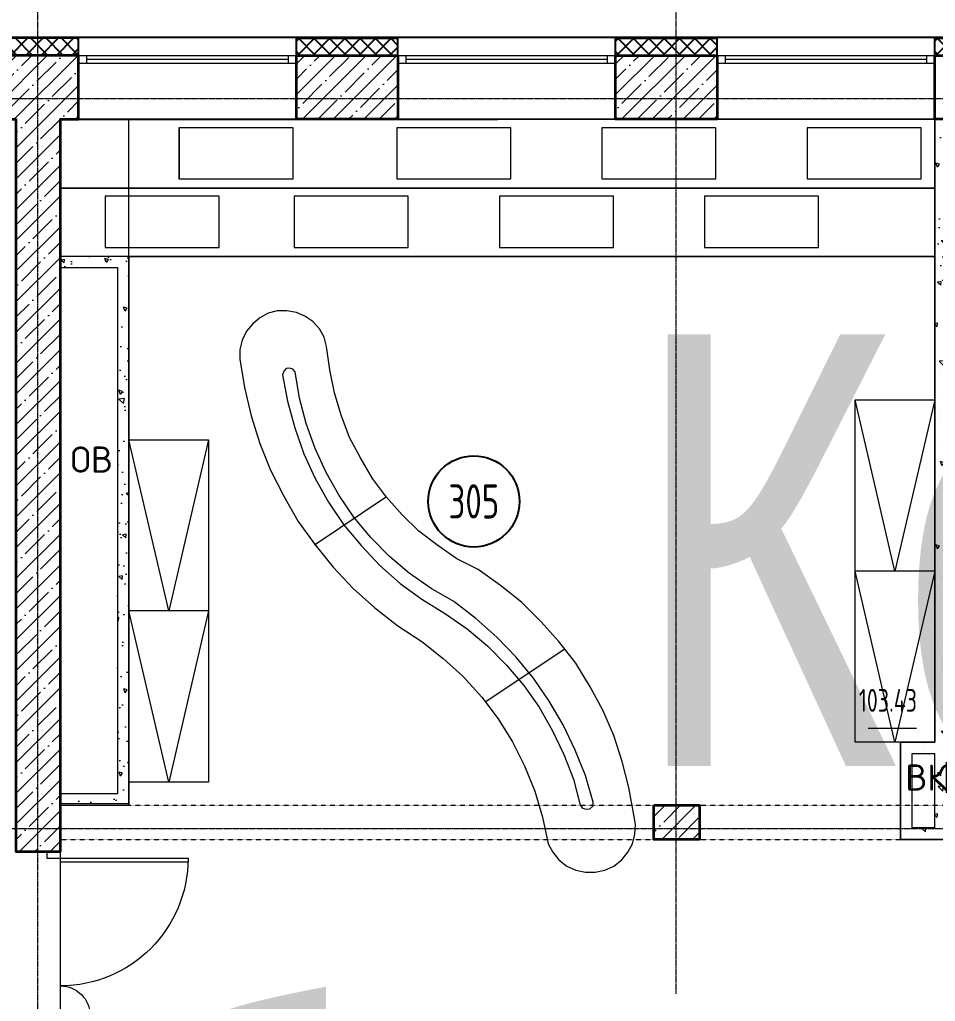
# Model space of a CAD drawing. Header units: millimetres. Extents: x 0 to 168960, y -92093 to 443706.
# Drawn here: x 11434 to 19466, y 311988 to 320596 of the extents above; entities that cross this region are included whole.
import ezdxf
from ezdxf.enums import TextEntityAlignment as Align

# ---------------------------------------------------------------- set-up
doc = ezdxf.new("R2018")
doc.units = ezdxf.units.MM
doc.linetypes.add('короткая штриховая', pattern=[282.222222, 141.111111, -141.111111])
doc.linetypes.add('осевая', pattern=[50.8, 31.75, -6.35, 6.35, -6.35])
for name, color, linetype, lineweight in [('_0', 7, 'Continuous', 15), ('АР_Двери', 250, 'Continuous', 9), ('АР_Названия помещений', 124, 'Continuous', 5), ('АР_Номер помещения', 1, 'Continuous', 25), ('АР_Окна БЛОК', 250, 'Continuous', 13), ('АР_Помещения_площадь', 19, 'Continuous', 9), ('Балки.1', 7, 'Continuous', 9), ('Основная ГКЛ', 250, 'Continuous', 9)]:
    doc.layers.add(name, color=color, linetype=linetype, lineweight=lineweight)
doc.layers.add('АР_Сущ.Несущая стена', color=7, linetype='Continuous')
doc.layers.add('ТХ_мебель передв', color=251, linetype='Continuous')
doc.styles.add('ISOCPEUR', font='isocpeur.ttf', dxfattribs={"height": 175})
doc.styles.add('PDF ISOCPEUR', font='isocpeur.ttf')
doc.styles.get("Standard").update_dxf_attribs({"font": 'arial.ttf'})

# ---------------------------------------------------------------- blocks, each defined once
blk = doc.blocks.new('ОКНО 1910')
at = {"layer": 'АР_Окна БЛОК', "color": 8, "ltscale": 0.1}
for points in [[(178763.3, -124524.8), (180673.3, -124524.8), (180673.3, -125084.8), (178763.3, -125084.8)], [(178763.3, -125014.8), (180673.3, -125014.8), (180673.3, -125084.8), (178763.3, -125084.8)], [(178763.3, -125014.8), (178833.3, -125014.8), (178833.3, -125084.8), (178763.3, -125084.8)], [(180603.3, -125014.8), (180673.3, -125014.8), (180673.3, -125084.8), (180603.3, -125084.8)]]:
    blk.add_lwpolyline(points, close=True, dxfattribs=at)
blk.add_lwpolyline([(178833.3, -125049.8), (180603.3, -125049.8)], dxfattribs=at)
blk = doc.blocks.new('3 ЭТАЖ')
at = {"layer": 'АР_Сущ.Несущая стена', "ltscale": 0.1}
h = blk.add_hatch(dxfattribs=at)
h.set_pattern_fill('ANSI37', color=8, scale=30, angle=270)
h.set_pattern_definition([(315, (0, 65653.99), (67.35192, 67.35192), []), (45, (0, 65653.99), (-67.35192, 67.35192), [])])
h.paths.add_polyline_path([(120263.3, -43056.9), (120263.3, -42906.5), (113003.3, -42906.9), (113003.3, -44255.3), (113153.3, -44255.3), (113153.3, -43056.9)])
h = blk.add_hatch(dxfattribs=at)
h.set_pattern_fill('ANSI37', color=8, scale=30, angle=180)
h.set_pattern_definition([(225, (300936.69, -168141.7), (67.35192, -67.35192), []), (315, (300936.69, -168141.7), (67.35192, 67.35192), [])])
h.paths.add_polyline_path([(122173.3, -43056.9), (123063.3, -43056.9), (123063.3, -42906.9), (122173.3, -42906.9)])
h = blk.add_hatch(dxfattribs=at)
h.set_pattern_fill('ANSI37', color=8, scale=30, angle=180)
h.set_pattern_definition([(225, (303736.69, -168141.7), (67.35192, -67.35192), []), (315, (303736.69, -168141.7), (67.35192, 67.35192), [])])
h.paths.add_polyline_path([(124973.3, -43056.9), (125863.3, -43056.9), (125863.3, -42906.9), (124973.3, -42906.9)])
h = blk.add_hatch(dxfattribs=at)
h.set_pattern_fill('ANSI37', color=8, scale=30, angle=180)
h.set_pattern_definition([(225, (306536.69, -168141.7), (67.35192, -67.35192), []), (315, (306536.69, -168141.7), (67.35192, 67.35192), [])])
h.paths.add_polyline_path([(127773.3, -43056.9), (128663.3, -43056.9), (128663.3, -42906.9), (127773.3, -42906.9)])
at = {"layer": 'АР_Сущ.Несущая стена', "lineweight": 13, "ltscale": 10000}
h = blk.add_hatch(dxfattribs=at)
h.set_pattern_fill('ANSI35', color=8, scale=30)
h.set_pattern_definition([(45, (0, 65599.53), (-134.70384, 134.70384), []), (45, (134.7, 65599.53), (-134.70384, 134.70384), [238.125, -47.625, 0, -47.625])])
h.paths.add_polyline_path([(113508.3, -43056.9), (113153.3, -43056.9), (113153.3, -43430.3), (113508.3, -43430.3)])
h.paths.add_polyline_path([(113508.3, -43430.3), (113153.3, -43430.3), (113153.3, -44255.3), (113223.3, -44255.3), (113508.3, -44255.3)])
h.paths.add_polyline_path([(120263.3, -43430.3), (113508.3, -43430.3), (113508.3, -44255.3), (113713.3, -44255.3), (113713.3, -43616.9), (119713.3, -43616.9), (119713.3, -50035.3), (120103.3, -50035.3), (120103.3, -43616.9), (120263.3, -43616.9)])
h.paths.add_polyline_path([(120263.3, -43056.9), (113508.3, -43056.9), (113508.3, -43430.3), (120263.3, -43430.3)])
h = blk.add_hatch(dxfattribs=at)
h.set_pattern_fill('ANSI35', color=8, scale=30)
h.set_pattern_definition([(45, (-55691, 81467.89), (-134.70384, 134.70384), []), (45, (-55556.3, 81467.89), (-134.70384, 134.70384), [238.125, -47.625, 0, -47.625])])
h.paths.add_polyline_path([(123063.3, -43261.9), (122182.3, -43261.9), (122182.3, -43616.9), (123063.3, -43616.9), (123063.3, -43546.9)])
h.paths.add_polyline_path([(123063.3, -43056.9), (122182.3, -43056.9), (122182.3, -43261.9), (123063.3, -43261.9)])
h = blk.add_hatch(dxfattribs=at)
h.set_pattern_fill('ANSI35', color=8, scale=30)
h.set_pattern_definition([(45, (-52891, 81467.89), (-134.70384, 134.70384), []), (45, (-52756.3, 81467.89), (-134.70384, 134.70384), [238.125, -47.625, 0, -47.625])])
h.paths.add_polyline_path([(125863.3, -43261.9), (124982.3, -43261.9), (124982.3, -43616.9), (125863.3, -43616.9), (125863.3, -43546.9)])
h.paths.add_polyline_path([(125863.3, -43056.9), (124982.3, -43056.9), (124982.3, -43261.9), (125863.3, -43261.9)])
h = blk.add_hatch(dxfattribs=at)
h.set_pattern_fill('ANSI35', color=8, scale=30)
h.set_pattern_definition([(45, (-37000.33, 68601.65), (-134.70384, 134.70384), []), (45, (-36865.62, 68601.65), (-134.70384, 134.70384), [238.125, -47.625, 0, -47.625])])
h.paths.add_polyline_path([(125708.3, -49728.1), (125508, -49728.1), (125508, -49930.1), (125708.3, -49930.1)])
h.paths.add_polyline_path([(125508, -49728.1), (125308.3, -49728.1), (125308.3, -49930.1), (125508, -49930.1)])
h.paths.add_polyline_path([(125508, -49630.1), (125308.3, -49630.1), (125308.3, -49728.1), (125508, -49728.1)])
h.paths.add_polyline_path([(125708.3, -49630.1), (125508, -49630.1), (125508, -49728.1), (125708.3, -49728.1)])
at = {"layer": 'АР_Сущ.Несущая стена', "color": 8, "ltscale": 0.1}
for points in [[(174755.5, -42896.6), (182078.4, -42896.6), (182078.4, -59645.3), (112993.3, -59645.3), (112993.3, -42896.9), (133154.3, -42896.9)], [(120263.3, -42906.9), (113003.3, -42906.9), (113003.3, -44255.3)], [(120263.3, -43056.9), (120263.3, -42896.9)], [(122173.3, -43056.9), (122173.3, -42896.9)], [(122173.3, -42906.9), (123063.3, -42906.9)], [(123063.3, -43056.9), (123063.3, -42896.9)], [(124973.3, -43056.9), (124973.3, -42896.9)], [(124973.3, -42906.9), (125863.3, -42906.9)], [(125863.3, -43056.9), (125863.3, -42896.9)], [(127773.3, -43056.9), (127773.3, -42896.9)], [(127773.3, -42906.9), (128663.3, -42906.9)]]:
    blk.add_lwpolyline(points, dxfattribs=at)
at = {"layer": 'АР_Сущ.Несущая стена', "color": 8, "linetype": 'Continuous', "lineweight": 35, "flags": 128}
for points in [[(113153.3, -43056.9), (113153.3, -44255.3), (113713.3, -44255.3), (113713.3, -43616.9), (119713.3, -43616.9), (119713.3, -50035.3), (120103.3, -50035.3), (120103.3, -43616.9), (120263.3, -43616.9), (120263.3, -43056.9)], [(122173.3, -43056.9), (123063.3, -43056.9), (123063.3, -43616.9), (122173.3, -43616.9)], [(124973.3, -43056.9), (125863.3, -43056.9), (125863.3, -43616.9), (124973.3, -43616.9)], [(127773.3, -43056.9), (128663.3, -43056.9), (128663.3, -43616.9), (127773.3, -43616.9)], [(125308.3, -49630.1), (125708.3, -49630.1), (125708.3, -49930.1), (125308.3, -49930.1)]]:
    blk.add_lwpolyline(points, close=True, dxfattribs=at)
at = {"layer": 'Балки.1', "color": 8, "linetype": 'короткая штриховая', "ltscale": 0.01}
for p, q in [((120103.3, -49630.1), (130845.8, -49630.1)), ((120103.3, -49930.1), (130845.8, -49930.1))]:
    blk.add_line(p, q, dxfattribs=at)
at = {"layer": 'АР_Сущ.Несущая стена', "color": 8, "rotation": 180}
for p in [(300936.7, -168141.7), (303736.7, -168141.7), (306536.7, -168141.7)]:
    blk.add_blockref('ОКНО 1910', p, dxfattribs=at)
blk = doc.blocks.new('*U292')
at = {"layer": 'АР_Двери', "color": 8}
for points in [[(1430.7, 1120), (1395.7, 1120), (1395.7, 0), (1430.7, 0)], [(50, 260.7), (85, 260.7), (85, 0), (50, 0)], [(50, 0), (0, 0), (0, -120), (50, -120)], [(1430.7, 0), (1480.7, 0), (1480.7, -120), (1430.7, -120)]]:
    blk.add_lwpolyline(points, close=True, dxfattribs=at)
for centre, radius, start, end in [((1430.7, 0), 1120, 90, 180), ((50, 0), 260.7, 0, 90)]:
    blk.add_arc(centre, radius, start, end, dxfattribs=at)
at = {"layer": 'Основная ГКЛ', "color": 8, "ltscale": 5}
for p, q in [((-10, 0), (-10, -120)), ((1490.7, 0), (1490.7, -120))]:
    blk.add_line(p, q, dxfattribs=at)
blk = doc.blocks.new('*U373')
at = {"color": 8, "style": 'ISOCPEUR', "width": 0.7, "flags": 1}
blk.add_attdef('КАТЕГОРИЯ', (-499.2, -2092.2), '', height=250, dxfattribs=at)
at = {"layer": 'АР_Номер помещения', "color": 8, "style": 'ISOCPEUR', "width": 0.7}
blk.add_attdef('НОМЕР_ПОМЕЩЕНИЯ', text='', height=300, dxfattribs=at).set_placement((-18959.6, 9140), align=Align.MIDDLE_CENTER)
at = {"layer": 'АР_Помещения_площадь', "color": 8, "style": 'ISOCPEUR', "width": 0.7}
blk.add_attdef('ПЛОЩАДЬ_ПОМЕЩЕНИЯ', text='', height=200, dxfattribs=at).set_placement((-16359.1, 2347.9), align=Align.MIDDLE_RIGHT)
at = {"layer": 'АР_Помещения_площадь', "color": 8, "lineweight": 30, "width": 0.7, "flags": 104}
blk.add_attdef('ИМЯ_ПОМЕЩЕНИЯ', text='', height=100, dxfattribs=at).set_placement((157.6, 1217.1), align=Align.MIDDLE_CENTER)
blk = doc.blocks.new('*U371')
at = {"layer": 'АР_Номер помещения', "color": 8}
blk.add_circle((-18510.5, 7567.3), 400, dxfattribs=at)
at = {"layer": 'АР_Помещения_площадь', "color": 8}
blk.add_line((-14628.6, 5576.1), (-15051, 5576.1), dxfattribs=at)
at = {"color": 8, "style": 'ISOCPEUR', "width": 0.7, "flags": 1}
blk.add_attdef('КАТЕГОРИЯ', (-499.2, -2092.2), '', height=250, dxfattribs=at)
at = {"layer": 'АР_Номер помещения', "color": 8, "style": 'ISOCPEUR', "width": 0.7}
blk.add_attdef('НОМЕР_ПОМЕЩЕНИЯ', text='', height=300, dxfattribs=at).set_placement((-18510.5, 7567.3), align=Align.MIDDLE_CENTER)
at = {"layer": 'АР_Помещения_площадь', "color": 8, "style": 'ISOCPEUR', "width": 0.7}
blk.add_attdef('ПЛОЩАДЬ_ПОМЕЩЕНИЯ', text='', height=200, dxfattribs=at).set_placement((-14623.7, 5822.6), align=Align.MIDDLE_RIGHT)
at = {"layer": 'АР_Помещения_площадь', "color": 8, "lineweight": 30, "width": 0.7, "flags": 104}
blk.add_attdef('ИМЯ_ПОМЕЩЕНИЯ', text='', height=100, dxfattribs=at).set_placement((157.6, 1217.1), align=Align.MIDDLE_CENTER)
blk = doc.blocks.new('У103')
at = {"layer": 'ТХ_мебель передв', "color": 8, "lineweight": 0, "ltscale": 100, "transparency": 33554687}
for points in [[(358270.3, -106820.3), (358312.7, -107069), (358370.9, -107317.7), (358445, -107561.1), (358540.2, -107793.9), (358656.6, -108021.5), (358783.6, -108243.7), (358931.8, -108450.1), (359090.5, -108645.9), (359265.2, -108831.1), (359455.7, -109000.4), (359656.7, -109159.2), (359868.4, -109296.8), (360053.6, -109444.9), (360228.2, -109603.7), (360392.3, -109783.6), (360535.2, -109974.1), (360662.2, -110175.2), (360768, -110386.9), (360858, -110609.1), (360926.7, -110836.7), (360974.4, -111069.5), (361016.7, -111143.6), (361069.6, -111212.4), (361138.4, -111265.3), (361217.8, -111302.3), (361302.5, -111318.2), (361387.1, -111318.2), (361471.8, -111302.3), (361551.2, -111265.3), (361620, -111212.4), (361672.9, -111143.6), (361715.2, -111069.5), (361736.4, -110984.8), (361741.7, -110900.2), (361725.8, -110815.5), (361683.5, -110577.4), (361625.2, -110349.8), (361551.2, -110122.3), (361455.9, -109900), (361344.8, -109693.6), (361217.8, -109487.3), (361069.6, -109296.8), (360910.9, -109122.2), (360741.5, -108952.8), (360556.3, -108804.7), (360360.5, -108667.1), (360175.3, -108571.8), (360006, -108455.4), (359842, -108328.4), (359693.8, -108185.5), (359556.2, -108032.1), (359434.5, -107868), (359328.7, -107688.1), (359233.4, -107508.2), (359159.3, -107312.4), (359101.1, -107116.6), (359058.8, -106915.5), (359032.3, -106709.2), (359011.2, -106629.8), (358968.8, -106555.7), (358910.6, -106492.2), (358841.8, -106444.6), (358767.7, -106412.8), (358683.1, -106396.9), (358598.4, -106396.9), (358519, -106418.1), (358445, -106460.4), (358381.5, -106513.4), (358328.5, -106576.9), (358291.5, -106656.2), (358270.3, -106735.6)], [(358646, -106957.9), (358688.4, -107190.7), (358751.9, -107423.5), (358831.2, -107651.1), (358931.8, -107868), (359048.2, -108074.4), (359180.5, -108270.2), (359334, -108455.4), (359498, -108630), (359677.9, -108788.8), (359868.4, -108926.4), (360074.8, -109053.4), (360265.3, -109185.7), (360445.2, -109339.1), (360609.2, -109503.1), (360762.7, -109683.1), (360895, -109873.6), (361011.4, -110074.7), (361112, -110286.3), (361196.6, -110503.3), (361254.8, -110730.8), (361276, -110757.3), (361307.7, -110767.9), (361339.5, -110762.6), (361366, -110741.4), (361371.2, -110704.4), (361302.5, -110471.5), (361212.5, -110249.3), (361106.7, -110027), (360985, -109820.6), (360847.4, -109619.6), (360693.9, -109434.4), (360524.6, -109259.7), (360339.4, -109095.7), (360148.9, -108947.5), (359947.8, -108831.1), (359757.3, -108698.8), (359582.7, -108550.7), (359418.6, -108386.6), (359270.5, -108206.7), (359143.5, -108016.2), (359027, -107815.1), (358931.8, -107603.4), (358852.4, -107386.5), (358794.2, -107164.2), (358757.2, -106931.4), (358736, -106910.2), (358709.5, -106899.7), (358677.8, -106904.9), (358656.6, -106926.1)]]:
    blk.add_lwpolyline(points, close=True, dxfattribs=at)
for points in [[(358926.5, -108450.1), (359556.2, -108026.8)], [(360424, -109825.9), (361122.5, -109360.3)]]:
    blk.add_lwpolyline(points, dxfattribs=at)

msp = doc.modelspace()

# ---------------------------------------------------------------- hatches: boundary and pattern name
at = {"layer": '_0', "ltscale": 100}
h = msp.add_hatch(dxfattribs=at)
h.set_pattern_fill('AR-CONC', color=256, scale=2, angle=90)
h.set_pattern_definition([(140, (-126539.55, 136709.7), (31.87817, 364.36934), [38.1, -419.1]), (85, (-126539.55, 136709.7), (-382.1137, -70.48684), [30.48, -335.28117]), (190.45144, (-126536.9, 136740.06), (-350.2355, 293.8825), [32.38, -356.1805]), (136.1842, (-126641.15, 136709.7), (84.08466, 542.1581), [57.15, -628.65]), (186.63556, (-126634.14, 136754.87), (-494.8522, 474.8083), [48.57, -534.2712]), (81.18415, (-126641.15, 136709.7), (-494.8522, 474.8083), [45.7199, -502.9195]), (111, (-126615.75, 136760.5), (204.5304, 303.2288), [38.1, -419.1]), (56, (-126615.75, 136760.5), (-368.37593, 123.60406), [30.48, -335.28]), (161.45145, (-126598.7, 136785.76), (-163.84554, 426.83284), [32.38, -356.1799]), (127.5, (-126539.55, 136709.69), (-169.11008, 6.17721), [0, -331.216, 0, -340.36, 0, -336.55]), (97.5, (-126539.55, 136709.7), (-200.36115, 133.63933), [0, -194.056, 0, -323.596, 0, -128.27]), (57.5, (-126539.55, 136596.41), (11.45749, 271.18119), [0, -127, 0, -396.24, 0, -525.78]), (47.5, (-126539.55, 136545.6), (-50.85298, 296.25836), [0, -165.1, 0, -263.144, 0, -373.38])])
h.paths.add_polyline_path([(22341.69, 318306.396), (22341.043, 318264.049), (22325.162, 318264.291), (22325.809, 318306.639)], flags=16)
h.paths.add_polyline_path([(23272.903, 316065.56), (23273.214, 316065.589), (23273.158, 315865.56), (21531.669, 315865.56), (21531.669, 316065.56)], flags=16)
h.paths.add_polyline_path([(22507.675, 316016.795), (23007.675, 316016.795), (23007.675, 315866.795), (22507.675, 315866.795)], flags=0)
h.paths.add_polyline_path([(21046.474, 313411.512), (21046.474, 313311.512), (21533.693, 313311.512), (21533.693, 313411.512), (21501.669, 313411.512), (21501.669, 315765.56), (23273.13, 315765.56), (23272.69, 314201.512), (22533.693, 314201.512), (22533.693, 313701.512), (22633.693, 313701.512), (22633.693, 314111.512), (23272.665, 314111.512), (23272.55, 313701.512), (23372.55, 313701.512), (23373.214, 316065.56), (23985.08, 316065.56), (23985.011, 316165.56), (22775.045, 316165.56), (22775.045, 319721.941), (22675.045, 319721.908), (22675.045, 317688.958), (22679.857, 317688.958), (22679.857, 317188.958), (22675.045, 317188.958), (22675.045, 316165.56), (22423.991, 316165.56), (22423.991, 317188.958), (22420.614, 317188.958), (22420.614, 317688.958), (22423.991, 317688.958), (22423.991, 319721.793), (22323.991, 319721.793), (22323.991, 316165.56), (21431.669, 316165.56), (21401.669, 315615.392), (21401.669, 313411.512)])
h.paths.add_polyline_path([(19946.474, 313408.559), (19946.474, 313509.419), (19161.278, 313509.419), (19161.278, 313408.559)])
h = msp.add_hatch(dxfattribs=at)
h.set_pattern_fill('AR-CONC', color=256, scale=2, angle=90)
h.set_pattern_definition([(140, (9470.45, 508564.77), (31.87817, 364.36934), [38.1, -419.1]), (85, (9470.45, 508564.77), (-382.1137, -70.48684), [30.48, -335.2812]), (190.45144, (9473.1, 508595.13), (-350.2355, 293.8825), [32.38, -356.1805]), (136.1842, (9368.85, 508564.77), (84.0847, 542.1581), [57.15, -628.65]), (186.63556, (9375.86, 508609.95), (-494.8522, 474.8083), [48.57, -534.2712]), (81.18415, (9368.85, 508564.77), (-494.8522, 474.8083), [45.72, -502.9195]), (111, (9394.25, 508615.57), (204.5304, 303.2288), [38.1, -419.1]), (56, (9394.25, 508615.57), (-368.3759, 123.60406), [30.48, -335.28]), (161.45145, (9411.3, 508640.84), (-163.84554, 426.83284), [32.38, -356.1799]), (127.5, (9470.45, 508564.77), (-169.11008, 6.17721), [0, -331.216, 0, -340.36, 0, -336.55]), (97.5, (9470.45, 508564.77), (-200.36115, 133.63933), [0, -194.056, 0, -323.596, 0, -128.27]), (57.5, (9470.45, 508451.49), (11.45749, 271.18119), [0, -127, 0, -396.24, 0, -525.78]), (47.5, (9470.45, 508400.69), (-50.85298, 296.25836), [0, -165.1, 0, -263.144, 0, -373.38])])
h.paths.add_polyline_path([(19461.278, 316465.56), (19561.278, 316465.56), (19561.278, 319601.793), (19461.278, 319601.793)])
h.paths.add_polyline_path([(19561.278, 316465.56), (19461.278, 316465.56), (19461.278, 313408.559), (19561.278, 313408.559)])
h = msp.add_hatch(dxfattribs=at)
h.set_pattern_fill('AR-CONC', color=256, scale=2, angle=90)
h.set_pattern_definition([(140, (-108312.07, 363338.7), (31.8782, 364.36934), [38.1, -419.1]), (85, (-108312.07, 363338.7), (-382.1137, -70.4868), [30.48, -335.2812]), (190.45144, (-108309.4, 363369.07), (-350.2355, 293.8825), [32.38, -356.1805]), (136.1842, (-108413.67, 363338.7), (84.0847, 542.1581), [57.15, -628.65]), (186.63556, (-108406.66, 363383.9), (-494.8522, 474.8083), [48.57, -534.2712]), (81.18415, (-108413.67, 363338.7), (-494.8522, 474.8083), [45.72, -502.9195]), (111, (-108388.27, 363389.5), (204.5304, 303.2288), [38.1, -419.1]), (56, (-108388.27, 363389.5), (-368.3759, 123.6041), [30.48, -335.28]), (161.45145, (-108371.22, 363414.77), (-163.8455, 426.8328), [32.38, -356.1799]), (127.5, (-108312.07, 363338.7), (-169.11008, 6.1772), [0, -331.216, 0, -340.36, 0, -336.55]), (97.5, (-108312.07, 363338.7), (-200.36115, 133.63933), [0, -194.056, 0, -323.596, 0, -128.27]), (57.5, (-108312.07, 363225.42), (11.45749, 271.18119), [0, -127, 0, -396.24, 0, -525.78]), (47.5, (-108312.07, 363174.62), (-50.853, 296.25836), [0, -165.1, 0, -263.144, 0, -373.38])])
h.paths.add_polyline_path([(12391.278, 318521.793), (11791.278, 318521.793), (11791.278, 318421.793), (12291.278, 318421.793), (12291.278, 313821.793), (11791.278, 313821.793), (11791.278, 313721.793), (12391.278, 313721.793)])
h = msp.add_hatch(dxfattribs=at)
h.set_pattern_fill('AR-CONC', color=256, scale=2, angle=90)
h.set_pattern_definition([(140, (9472.93, 428938.23), (31.8782, 364.3693), [38.1, -419.1]), (85, (9472.93, 428938.23), (-382.1137, -70.4868), [30.48, -335.2812]), (190.45144, (9475.6, 428968.6), (-350.2355, 293.8825), [32.38, -356.1805]), (136.1842, (9371.33, 428938.23), (84.0847, 542.158), [57.15, -628.65]), (186.63556, (9378.33, 428983.4), (-494.8522, 474.8083), [48.57, -534.2712]), (81.18415, (9371.3, 428938.23), (-494.8522, 474.8083), [45.72, -502.9195]), (111, (9396.73, 428989.03), (204.5304, 303.2288), [38.1, -419.1]), (56, (9396.73, 428989.03), (-368.3759, 123.604), [30.48, -335.28]), (161.45145, (9413.77, 429014.3), (-163.8455, 426.8328), [32.38, -356.1799]), (127.5, (9472.93, 428938.23), (-169.11008, 6.1772), [0, -331.216, 0, -340.36, 0, -336.55]), (97.5, (9472.93, 428938.23), (-200.36115, 133.63933), [0, -194.056, 0, -323.596, 0, -128.27]), (57.5, (9472.93, 428824.95), (11.45749, 271.18119), [0, -127, 0, -396.24, 0, -525.78]), (47.5, (9472.93, 428774.15), (-50.853, 296.25836), [0, -165.1, 0, -263.144, 0, -373.38])])
h.paths.add_polyline_path([(19461.278, 314261.512), (19161.278, 314261.512), (19161.278, 313599.29), (19261.278, 313599.29), (19261.278, 314161.512), (19461.278, 314161.512)])
h.paths.add_polyline_path([(19461.278, 313509.422), (19261.278, 313509.422), (19261.278, 313599.29), (19161.278, 313599.29), (19161.278, 313408.559), (19461.278, 313408.559)])

# ---------------------------------------------------------------- linework, layer by layer
at = {"layer": '_0', "linetype": 'осевая', "ltscale": 0.3}
for p, q in [((11593.707, 309103.426), (11593.707, 326353.426)), ((17193.707, 312053.426), (17193.707, 326353.426)), ((1843.707, 319903.426), (74501.816, 319903.426)), ((1843.707, 313503.426), (74501.816, 313503.426))]:
    msp.add_line(p, q, dxfattribs=at)
at = {"layer": '_0', "lineweight": 0, "ltscale": 100, "transparency": 33554687}
for p, q in [((19111.278, 315761.512), (18761.278, 317261.512)), ((19461.278, 317261.512), (19111.278, 315761.512)), ((12741.278, 315411.103), (12391.278, 316911.103)), ((13091.278, 316911.103), (12741.278, 315411.103)), ((19111.278, 314261.512), (18761.278, 315761.512)), ((19461.278, 315761.512), (19111.278, 314261.512)), ((12741.278, 313911.103), (12391.278, 315411.103)), ((13091.278, 315411.103), (12741.278, 313911.103))]:
    msp.add_line(p, q, dxfattribs=at)
at = {"layer": '_0'}
for points in [[(33785.084, 310706.434), (22591.278, 310706.434), (22591.278, 310803.434), (11791.279, 310803.434), (11791.278, 313721.793), (12391.278, 313721.793), (12391.278, 319721.793), (19461.278, 319721.793), (19461.278, 314261.512), (19161.278, 314261.512), (19161.278, 313408.559), (22533.693, 313408.559), (22533.693, 313311.512), (26565.992, 313311.512), (26565.992, 314231.512), (28265.992, 314231.512), (28265.992, 313311.512), (33785.328, 313313.434)], [(12831.832, 319198.634), (13831.832, 319198.634), (13831.832, 319648.426), (12831.832, 319648.426)], [(14741.608, 319198.634), (15741.608, 319198.634), (15741.608, 319648.426), (14741.608, 319648.426)], [(16541.608, 319198.634), (17541.608, 319198.634), (17541.608, 319648.426), (16541.608, 319648.426)], [(18341.608, 319198.634), (19341.608, 319198.634), (19341.608, 319648.426), (18341.608, 319648.426)], [(12183.825, 318598.634), (13183.825, 318598.634), (13183.887, 319048.426), (12183.887, 319048.426)], [(13842.219, 318598.634), (14842.219, 318598.634), (14842.281, 319048.426), (13842.281, 319048.426)], [(15642.281, 318598.634), (16642.281, 318598.634), (16642.281, 319048.426), (15642.281, 319048.426)], [(17442.281, 318598.634), (18442.281, 318598.634), (18442.281, 319048.426), (17442.281, 319048.426)]]:
    msp.add_lwpolyline(points, close=True, dxfattribs=at)
for points in [[(11791.278, 319119.46), (11791.278, 319717.127), (19461.278, 319721.793)], [(11791.281, 319721.793), (11791.281, 318521.793), (19461.281, 318521.793), (19461.281, 319721.793)], [(11791.278, 318517.128), (11791.278, 319114.795), (19461.641, 319119.462), (19461.641, 318517.128), (12391.278, 318517.128)], [(11791.281, 319121.793), (19461.281, 319121.793)], [(19461.278, 319119.46), (12391.278, 319119.46)]]:
    msp.add_lwpolyline(points, dxfattribs=at)
at = {"layer": '_0', "ltscale": 0.1}
for points in [[(19461.278, 314261.512), (19461.278, 319721.793)], [(11791.278, 318521.793), (12391.278, 318521.793), (12391.278, 313706.793), (11791.278, 313706.793)], [(11791.278, 318421.793), (12291.278, 318421.793), (12291.278, 313806.793), (11791.278, 313806.793)], [(19561.307, 315615.56), (19561.278, 313509.419), (19946.474, 313509.419), (19946.474, 313408.559), (19161.278, 313408.559), (19161.278, 314261.512), (19461.278, 314261.512)], [(19461.278, 313509.422), (19261.278, 313509.422), (19261.278, 314161.512), (19461.278, 314161.512)], [(19461.278, 313509.422), (19461.278, 314161.512)], [(11791.278, 313721.793), (11791.278, 313821.793)]]:
    msp.add_lwpolyline(points, dxfattribs=at)
at = {"layer": '_0', "lineweight": 0}
for points in [[(13831.832, 319648.426), (12831.707, 319648.426), (12831.707, 319198.634), (13831.832, 319198.634)], [(15741.608, 319648.426), (14741.483, 319648.426), (14741.483, 319198.634), (15741.608, 319198.634)], [(17541.608, 319648.426), (16541.483, 319648.426), (16541.483, 319198.634), (17541.608, 319198.634)], [(19341.608, 319648.426), (18341.483, 319648.426), (18341.483, 319198.634), (19341.608, 319198.634)], [(13183.887, 319048.426), (12183.762, 319048.426), (12183.762, 318598.634), (13183.887, 318598.634)], [(14842.281, 319048.426), (13842.156, 319048.426), (13842.156, 318598.634), (14842.281, 318598.634)], [(16642.281, 319048.426), (15642.156, 319048.426), (15642.156, 318598.634), (16642.281, 318598.634)], [(18442.281, 319048.426), (17442.156, 319048.426), (17442.156, 318598.634), (18442.281, 318598.634)]]:
    msp.add_lwpolyline(points, close=True, dxfattribs=at)
at = {"layer": '_0', "lineweight": 0, "ltscale": 100, "transparency": 33554687}
for points in [[(19461.278, 317261.512), (19461.278, 314261.512), (18761.278, 314261.512), (18761.278, 317261.512)], [(18761.278, 317261.512), (19461.278, 317261.512)], [(13091.278, 316911.103), (13091.278, 313911.103), (12391.278, 313911.103), (12391.278, 316911.103)], [(12391.278, 316911.103), (13091.278, 316911.103)], [(19461.278, 315761.512), (18761.278, 315761.512)], [(13091.278, 315411.103), (12391.278, 315411.103)]]:
    msp.add_lwpolyline(points, dxfattribs=at)

# ---------------------------------------------------------------- block references
at = {"layer": '_0'}
for name, p in [('3 ЭТАЖ', (-108312.067, 363338.701)), ('У103', (-344905.466, 424440.505))]:
    msp.add_blockref(name, p, dxfattribs=at)
ref = msp.add_blockref('*U373', (27528.674, 309421.205), dxfattribs=at)
lines = msp.add_mtext('\\W0.8000;Кабинет русского языка и литературы', dxfattribs={"layer": 'АР_Названия помещений', "color": 8, "insert": (7739.846, 311877.715), "char_height": 3627.57557, "width": 1605.48639, "attachment_point": 1})
ref.add_attrib('ИМЯ_ПОМЕЩЕНИЯ', '', (7739.846, 311877.715), dxfattribs={"flags": 104}).embed_mtext(lines)
ref = msp.add_blockref('*U371', (33928.426, 308804.592), dxfattribs=at)
ref.add_attrib('НОМЕР_ПОМЕЩЕНИЯ', '305', dxfattribs={"layer": 'АР_Номер помещения', "color": 8, "height": 300, "style": 'ISOCPEUR', "width": 0.7}).set_placement((15417.933, 316371.881), align=Align.MIDDLE_CENTER)
lines = msp.add_mtext('\\W0.8000;Коридор с рекреацией ', dxfattribs={"layer": 'АР_Названия помещений', "color": 8, "insert": (16784.375, 317838.04), "char_height": 3787.10462, "width": 1779.62855, "attachment_point": 1})
ref.add_attrib('ИМЯ_ПОМЕЩЕНИЯ', '', (16784.375, 317838.04), dxfattribs={"flags": 104}).embed_mtext(lines)
ref.add_attrib('ПЛОЩАДЬ_ПОМЕЩЕНИЯ', '103.43', dxfattribs={"layer": 'АР_Помещения_площадь', "color": 8, "height": 200, "style": 'ISOCPEUR', "width": 0.7}).set_placement((19304.682, 314627.208), align=Align.MIDDLE_RIGHT)
at = {"layer": '_0', "linetype": 'ByBlock', "xscale": -1, "rotation": 270}
msp.add_blockref('*U292', (11791.278, 311813.434), dxfattribs=at)

# ---------------------------------------------------------------- texts
at = {"layer": '_0', "lineweight": 5, "ltscale": 0.1, "char_height": 229.1932, "attachment_point": 7, "style": 'PDF ISOCPEUR'}
for s, insert in [('ОВ', (11879.565, 316624.08)), ('ВК', (19202.129, 313835.806))]:
    msp.add_mtext(s, dxfattribs=dict(at, insert=insert))

doc.saveas('drawing.dxf')
